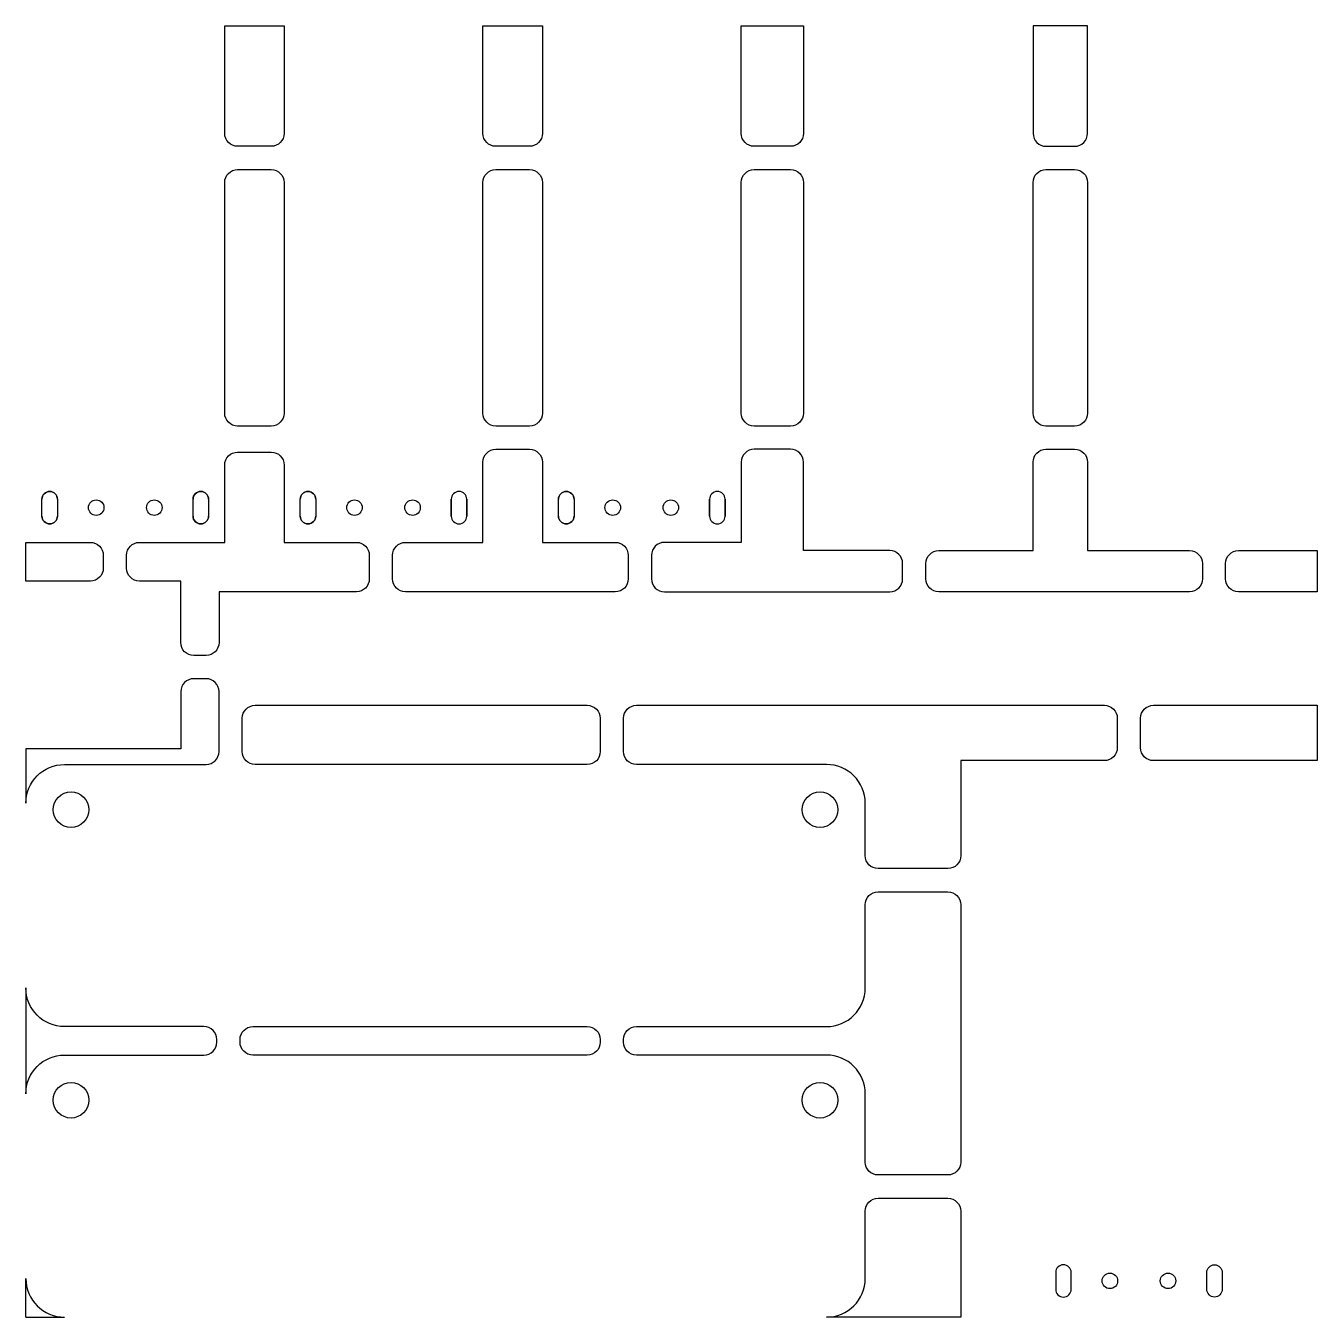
# Model space of a CAD drawing. Header units: millimetres. Extents: x 0 to 100, y 0 to 100.
import ezdxf

# ---------------------------------------------------------------- set-up
doc = ezdxf.new("R2010")
doc.units = ezdxf.units.MM
doc.layers.get('0').update_dxf_attribs({"linetype": 'CONTINUOUS'})

msp = doc.modelspace()

# ---------------------------------------------------------------- linework, layer by layer
for p, q in [((1.25, 62.03), (1.25, 63.34)), ((2.45, 63.34), (2.45, 62.03)), ((12.95, 62.03), (12.95, 63.34)), ((14.15, 63.34), (14.15, 62.03)), ((21.25, 62.03), (21.25, 63.34)), ((22.45, 63.34), (22.45, 62.03)), ((32.95, 62.03), (32.95, 63.34)), ((34.15, 63.34), (34.15, 62.03)), ((41.25, 62.03), (41.25, 63.34)), ((42.45, 63.34), (42.45, 62.03)), ((52.95, 62.03), (52.95, 63.34)), ((54.15, 63.34), (54.15, 62.03)), ((0, 0), (0, 3)), ((0, 0), (3, 0))]:
    msp.add_line(p, q)
for points in [[(20, 91.67, -0.41421), (19, 90.67), (16.4, 90.67, -0.41421), (15.4, 91.67), (15.4, 100), (20, 100)], [(39, 90.67), (36.4, 90.67, -0.41421), (35.4, 91.67), (35.4, 100), (40, 100), (40, 91.67, -0.41421)], [(60.22, 91.67, -0.41421), (59.22, 90.67), (56.4, 90.67, -0.41421), (55.4, 91.67), (55.4, 100), (60.22, 100)], [(82.22, 91.67), (82.22, 100), (78, 100), (78, 91.67, 0.41421), (79, 90.67), (81.22, 90.67, 0.41421)], [(16.4, 69.01, -0.41421), (15.4, 70.01), (15.4, 87.87, -0.41421), (16.4, 88.87), (19, 88.87, -0.41421), (20, 87.87), (20, 70.01, -0.41421), (19, 69.01)], [(36.4, 88.87), (39, 88.87, -0.41421), (40, 87.87), (40, 70.01, -0.41421), (39, 69.01), (36.4, 69.01, -0.41421), (35.4, 70.01), (35.4, 87.87, -0.41421)], [(59.22, 88.87, -0.41421), (60.22, 87.87), (60.22, 70.01, -0.41421), (59.22, 69.01), (56.4, 69.01, -0.41421), (55.4, 70.01), (55.4, 87.87, -0.41421), (56.4, 88.87)], [(79, 69.01, -0.41421), (78, 70.01), (78, 87.87, -0.41421), (79, 88.87), (81.22, 88.87, -0.41421), (82.22, 87.87), (82.22, 70.01, -0.41421), (81.22, 69.01)], [(35.4, 66.21, -0.41421), (36.4, 67.21), (39, 67.21, -0.41421), (40, 66.21), (40, 60), (45.65, 60, -0.41421), (46.65, 59), (46.65, 57.17, -0.41421), (45.65, 56.17), (29.4, 56.17, -0.41421), (28.4, 57.17), (28.4, 59, -0.41421), (29.4, 60), (35.4, 60)], [(66.9, 59.36), (60.22, 59.36), (60.22, 66.21, 0.41421), (59.22, 67.21), (56.4, 67.21, 0.41421), (55.4, 66.21), (55.4, 60), (49.45, 60, 0.41421), (48.45, 59), (48.45, 57.17, 0.41421), (49.45, 56.17), (66.9, 56.17, 0.41421), (67.9, 57.17), (67.9, 58.36, 0.41421)], [(78, 59.36), (78, 66.21, -0.41421), (79, 67.21), (81.22, 67.21, -0.41421), (82.22, 66.21), (82.22, 59.36), (90.11, 59.36, -0.41421), (91.11, 58.36), (91.11, 57.17, -0.41421), (90.11, 56.17), (70.7, 56.17, -0.41421), (69.7, 57.17), (69.7, 58.36, -0.41421), (70.7, 59.36)], [(26.6, 57.17, -0.41421), (25.6, 56.17), (14.96, 56.17), (14.96, 52.24, -0.41421), (13.96, 51.24), (13, 51.24, -0.41421), (12, 52.24), (12, 57), (8.8, 57, -0.41421), (7.8, 58), (7.8, 59, -0.41421), (8.8, 60), (15.4, 60), (15.4, 65.99, -0.41421), (16.4, 66.99), (19, 66.99, -0.41421), (20, 65.99), (20, 60), (25.6, 60, -0.41421), (26.6, 59)], [(2.45, 62.03, -1), (1.25, 62.03), (1.25, 63.34, -1), (2.45, 63.34)], [(14.15, 62.03, -1), (12.95, 62.03), (12.95, 63.34, -1), (14.15, 63.34)], [(21.25, 63.34, -1), (22.45, 63.34), (22.45, 62.03, -1), (21.25, 62.03)], [(32.95, 63.34), (32.95, 62.03, 1), (34.15, 62.03), (34.15, 63.34, 1)], [(42.45, 62.03, -1), (41.25, 62.03), (41.25, 63.34, -1), (42.45, 63.34)], [(52.95, 63.34), (52.95, 62.03, 1), (54.15, 62.03), (54.15, 63.34, 1)], [(5, 60, -0.41421), (6, 59), (6, 58, -0.41421), (5, 57), (0, 57), (0, 60)], [(93.91, 56.17, -0.41421), (92.91, 57.17), (92.91, 58.36, -0.41421), (93.91, 59.36), (100, 59.36), (100, 56.17)], [(0, 39.8, -0.41421), (3, 42.8), (13.96, 42.8, 0.41421), (14.96, 43.8), (14.96, 47.38), (14.96, 48.44, 0.41421), (13.96, 49.44), (13, 49.44, 0.41421), (12, 48.44), (12, 44), (0, 44)], [(44.48, 43.8, -0.41421), (43.48, 42.8), (17.76, 42.8, -0.41421), (16.76, 43.8), (16.76, 46.38, -0.41421), (17.76, 47.38), (43.48, 47.38, -0.41421), (44.48, 46.38)], [(71.4, 34.74), (66, 34.74, -0.41421), (65, 35.74), (65, 39.8, 0.41421), (62, 42.8), (47.28, 42.8, -0.41421), (46.28, 43.8), (46.28, 46.38, -0.41421), (47.28, 47.38), (83.52, 47.38, -0.41421), (84.52, 46.38), (84.52, 44.1, -0.41421), (83.52, 43.1), (72.4, 43.1), (72.4, 35.74, -0.41421)], [(86.32, 46.38, -0.41421), (87.32, 47.38), (100, 47.38), (100, 43.1), (87.32, 43.1, -0.41421), (86.32, 44.1)], [(71.4, 11.01), (66, 11.01, -0.41421), (65, 12.01), (65, 17.3, 0.41421), (62, 20.3), (47.28, 20.3, -0.41421), (46.28, 21.3), (46.28, 21.5, -0.41421), (47.28, 22.5), (62, 22.5, 0.41421), (65, 25.5), (65, 31.94, -0.41421), (66, 32.94), (71.4, 32.94, -0.41421), (72.4, 31.94), (72.4, 12.01, -0.41421)], [(0, 17.3, -0.41421), (3, 20.3), (13.79, 20.3, 0.41421), (14.79, 21.3), (14.79, 21.5, 0.41421), (13.79, 22.5), (3, 22.5, -0.41421), (0, 25.5)], [(16.59, 21.5, -0.41421), (17.59, 22.5), (43.48, 22.5, -0.41421), (44.48, 21.5), (44.48, 21.3, -0.41421), (43.48, 20.3), (17.59, 20.3, -0.41421), (16.59, 21.3)], [(66, 9.21), (71.4, 9.21, -0.41421), (72.4, 8.21), (72.4, 0), (62, 0, 0.41421), (65, 3), (65, 8.21, -0.41421)], [(80.95, 2.16), (80.95, 3.46, 1), (79.75, 3.46), (79.75, 2.16, 1)], [(92.65, 2.16, -1), (91.45, 2.16), (91.45, 3.46, -1), (92.65, 3.46)]]:
    msp.add_lwpolyline(points, format="xyb", close=True)
for centre, radius in [((5.45, 62.69), 0.6), ((9.95, 62.69), 0.6), ((25.45, 62.69), 0.6), ((29.95, 62.69), 0.6), ((45.45, 62.69), 0.6), ((49.95, 62.69), 0.6), ((3.5, 39.3), 1.38), ((61.5, 39.3), 1.38), ((3.5, 16.8), 1.38), ((61.5, 16.8), 1.38), ((83.95, 2.81), 0.6), ((88.45, 2.81), 0.6)]:
    msp.add_circle(centre, radius)
for centre, radius, start, end in [((1.85, 63.34), 0.6, 0, 180), ((13.55, 63.34), 0.6, 0, 180), ((21.85, 63.34), 0.6, 0, 180), ((33.55, 63.34), 0.6, 0, 180), ((41.85, 63.34), 0.6, 0, 180), ((53.55, 63.34), 0.6, 0, 180), ((1.85, 62.03), 0.6, -180, 0), ((13.55, 62.03), 0.6, -180, 0), ((21.85, 62.03), 0.6, -180, 0), ((33.55, 62.03), 0.6, -180, 0), ((41.85, 62.03), 0.6, -180, 0), ((53.55, 62.03), 0.6, -180, 0), ((3, 3), 3, 180, 270)]:
    msp.add_arc(centre, radius, start, end)

doc.saveas('drawing.dxf')
